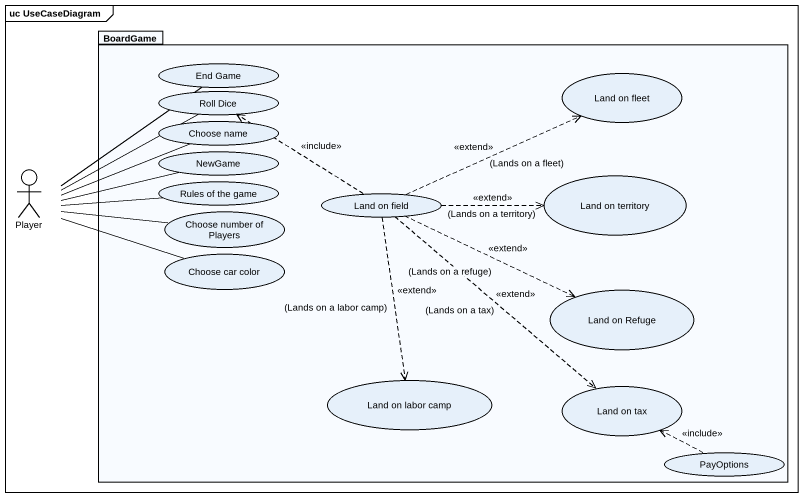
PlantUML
@startuml
mainframe uc UseCaseDiagram
package BoardGame {
  usecase "End Game" as End_Game
  usecase "Land on fleet" as Land_on_fleet
  usecase "Roll Dice" as Roll_Dice
  usecase NewGame
  usecase "Choose name" as Choose_name
  usecase "Rules of the game" as Rules_of_the_game
  usecase "Land on territory" as Land_on_territory
  usecase "Choose number of Players" as Choose_number_of_Players
  usecase "Land on field" as Land_on_field
  usecase "Choose car color" as Choose_car_color
  usecase "Land on Refuge" as Land_on_Refuge
  usecase "Land on labor camp" as Land_on_labor_camp
  usecase "Land on tax" as Land_on_tax
  usecase PayOptions
}
actor Player
End_Game -- Player
NewGame -left- Player
Player -right- Roll_Dice
Player -right- Choose_name
Player -right- Choose_number_of_Players
Player -right- Choose_car_color
Rules_of_the_game -left- Player
Land_on_field .right.> Land_on_fleet : <<extend>>\n(Lands on a fleet)
Land_on_field .up.> Roll_Dice : <<include>>
Land_on_field .right.> Land_on_territory : <<extend>>\n(Lands on a territory)
Land_on_field .right.> Land_on_Refuge : <<extend>>\n(Lands on a refuge)
Land_on_field ..> Land_on_labor_camp : <<extend>>\n(Lands on a labor camp)
Land_on_field ..> Land_on_tax : <<extend>>\n(Lands on a tax)
PayOptions .left.> Land_on_tax : <<include>>
@enduml
